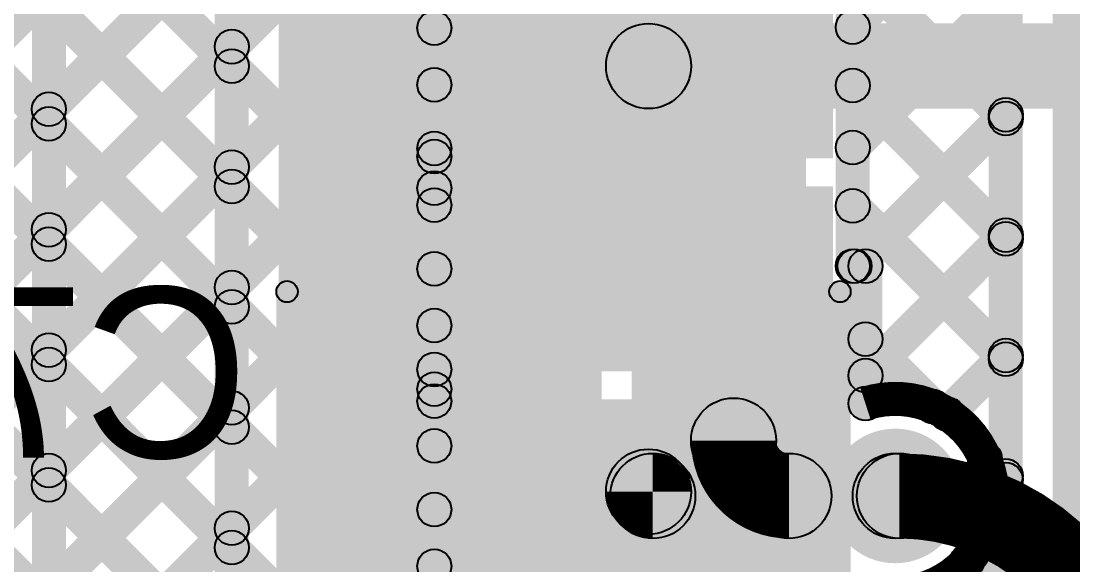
# Model space of a CAD drawing. Header units: millimetres. Extents: x 3.07 to 5.81, y 1.29 to 3.84.
# Drawn here: x 5.3974 to 5.6448, y 2.8928 to 3.0206 of the extents above; entities that cross this region are included whole.
import ezdxf

# ---------------------------------------------------------------- set-up
doc = ezdxf.new("R2010")
doc.units = ezdxf.units.MM
doc.header["$MEASUREMENT"] = 0
for name, color, linetype in [('BottomLayer', 5, 'Continuous'), ('BottomOverlay', 54, 'Continuous'), ('BottomPaste', 16, 'Continuous'), ('BottomSolder', 6, 'Continuous'), ('TopLayer', 1, 'Continuous'), ('TopPaste', 8, 'Continuous'), ('TopSolder', 216, 'Continuous'), ('ViaHoleLayer', 16, 'Continuous')]:
    doc.layers.add(name, color=color, linetype=linetype)

# ---------------------------------------------------------------- blocks, each defined once
blk = doc.blocks.new('ESP32_WROOM_32__16MB__16')
at = {"layer": 'TopLayer'}
for points in [[(0.29528, -0.1376), (0.37402, -0.1376), (0.37402, -0.17303), (0.29528, -0.17303)], [(0.29528, -0.1876), (0.37402, -0.1876), (0.37402, -0.22303), (0.29528, -0.22303)], [(0.29528, -0.2376), (0.37402, -0.2376), (0.37402, -0.27303), (0.29528, -0.27303)]]:
    blk.add_hatch(color=1, dxfattribs=at).paths.add_polyline_path(points)
at = {"layer": 'TopPaste'}
for points in [[(0.29528, -0.1376), (0.37402, -0.1376), (0.37402, -0.17303), (0.29528, -0.17303)], [(0.29528, -0.1876), (0.37402, -0.1876), (0.37402, -0.22303), (0.29528, -0.22303)], [(0.29528, -0.2376), (0.37402, -0.2376), (0.37402, -0.27303), (0.29528, -0.27303)]]:
    blk.add_hatch(color=8, dxfattribs=at).paths.add_polyline_path(points)
at = {"layer": 'TopSolder'}
for points in [[(0.29128, -0.1336), (0.37802, -0.1336), (0.37802, -0.17703), (0.29128, -0.17703)], [(0.29128, -0.1836), (0.37802, -0.1836), (0.37802, -0.22703), (0.29128, -0.22703)], [(0.29128, -0.2336), (0.37802, -0.2336), (0.37802, -0.27703), (0.29128, -0.27703)]]:
    blk.add_hatch(color=216, dxfattribs=at).paths.add_polyline_path(points)
blk = doc.blocks.new('C__0805_B_85')
at = {"layer": 'BottomLayer'}
for points in [[(-0.06, 0.03), (-0.02, 0.03), (-0.02, -0.03), (-0.06, -0.03)], [(0.02, 0.03), (0.06, 0.03), (0.06, -0.03), (0.02, -0.03)]]:
    blk.add_hatch(color=5, dxfattribs=at).paths.add_polyline_path(points)
at = {"layer": 'BottomOverlay'}
h = blk.add_hatch(color=54, dxfattribs=at)
edge = h.paths.add_edge_path()
edge.add_arc((-0.065, 0.035), 0.0025, 0, 360)
h = blk.add_hatch(color=54, dxfattribs=at)
edge = h.paths.add_edge_path()
edge.add_arc((-0.065, 0.035), 0.0025, 0, 360)
for points in [[(0.065, 0.0375), (0.065, 0.0325), (-0.065, 0.0325), (-0.065, 0.0375)], [(-0.0675, 0.035), (-0.0625, 0.035), (-0.0625, -0.035), (-0.0675, -0.035)], [(0.0625, 0.035), (0.0675, 0.035), (0.0675, -0.035), (0.0625, -0.035)], [(0.065, -0.0325), (0.065, -0.0375), (-0.065, -0.0375), (-0.065, -0.0325)]]:
    blk.add_hatch(color=54, dxfattribs=at).paths.add_polyline_path(points)
h = blk.add_hatch(color=54, dxfattribs=at)
edge = h.paths.add_edge_path()
edge.add_arc((0.065, 0.035), 0.0025, 0, 360)
h = blk.add_hatch(color=54, dxfattribs=at)
edge = h.paths.add_edge_path()
edge.add_arc((0.065, 0.035), 0.0025, 0, 360)
h = blk.add_hatch(color=54, dxfattribs=at)
edge = h.paths.add_edge_path()
edge.add_arc((-0.065, -0.035), 0.0025, 0, 360)
h = blk.add_hatch(color=54, dxfattribs=at)
edge = h.paths.add_edge_path()
edge.add_arc((-0.065, -0.035), 0.0025, 0, 360)
h = blk.add_hatch(color=54, dxfattribs=at)
edge = h.paths.add_edge_path()
edge.add_arc((0.065, -0.035), 0.0025, 0, 360)
h = blk.add_hatch(color=54, dxfattribs=at)
edge = h.paths.add_edge_path()
edge.add_arc((0.065, -0.035), 0.0025, 0, 360)
at = {"layer": 'BottomPaste'}
for points in [[(-0.06, 0.03), (-0.02, 0.03), (-0.02, -0.03), (-0.06, -0.03)], [(0.02, 0.03), (0.06, 0.03), (0.06, -0.03), (0.02, -0.03)]]:
    blk.add_hatch(color=16, dxfattribs=at).paths.add_polyline_path(points)
at = {"layer": 'BottomSolder'}
for points in [[(-0.064, 0.034), (-0.016, 0.034), (-0.016, -0.034), (-0.064, -0.034)], [(0.016, 0.034), (0.064, 0.034), (0.064, -0.034), (0.016, -0.034)]]:
    blk.add_hatch(color=6, dxfattribs=at).paths.add_polyline_path(points)
at = {"layer": 'BottomOverlay'}
for centre in [(-0.065, 0.035), (-0.065, 0.035), (0.065, 0.035), (0.065, 0.035), (-0.065, -0.035), (-0.065, -0.035), (0.065, -0.035), (0.065, -0.035)]:
    blk.add_circle(centre, 0.0025, dxfattribs=at)

msp = doc.modelspace()

# ---------------------------------------------------------------- hatches: boundary and pattern name
at = {"layer": 'BottomLayer'}
for points in [[(5.515, 2.971), (5.582, 2.971), (5.582, 3.355), (5.515, 3.355)], [(5.458, 2.886), (5.534, 2.886), (5.534, 3.322), (5.458, 3.322)], [(5.633, 2.583), (5.625, 2.583), (5.625, 3.28752), (5.633, 3.28752)], [(5.66, 2.581), (5.64, 2.581), (5.64, 3.28752), (5.66, 3.28752)], [(5.451, 2.875), (5.443, 2.875), (5.443, 3.282), (5.451, 3.282)], [(5.597, 2.963), (5.589, 2.963), (5.589, 3.282), (5.597, 3.282)], [(5.408, 2.88848), (5.4, 2.88848), (5.4, 3.218), (5.408, 3.218)], [(5.59583, 3.0163), (5.59017, 3.02196), (5.62617, 3.05796), (5.63183, 3.0523)], [(5.40117, 3.05017), (5.40683, 3.05583), (5.44983, 3.01283), (5.44417, 3.00717)], [(5.40683, 2.99701), (5.40117, 3.00266), (5.44417, 3.04566), (5.44983, 3.04001)], [(5.59017, 3.03088), (5.59583, 3.03653), (5.63183, 3.00053), (5.62617, 2.99488)], [(5.40117, 3.02189), (5.40683, 3.02754), (5.44983, 2.98454), (5.44417, 2.97889)], [(5.59583, 2.98802), (5.59017, 2.99367), (5.62617, 3.02967), (5.63183, 3.02402)], [(5.40683, 2.96872), (5.40117, 2.97438), (5.44417, 3.01738), (5.44983, 3.01172)], [(5.59017, 3.00259), (5.59583, 3.00825), (5.63183, 2.97225), (5.62617, 2.96659)], [(5.59627, 2.96017), (5.59061, 2.96583), (5.62617, 3.00139), (5.63183, 2.99573)], [(5.40117, 2.9936), (5.40683, 2.99926), (5.44983, 2.95626), (5.44417, 2.9506)], [(5.40683, 2.94044), (5.40117, 2.9461), (5.44417, 2.9891), (5.44983, 2.98344)], [(5.59017, 2.97431), (5.59583, 2.97996), (5.63183, 2.94396), (5.62617, 2.93831)], [(5.40117, 2.96532), (5.40683, 2.97097), (5.44983, 2.92797), (5.44417, 2.92232)], [(5.59883, 2.93445), (5.59317, 2.94011), (5.62617, 2.97311), (5.63183, 2.96745)], [(5.40683, 2.91215), (5.40117, 2.91781), (5.44417, 2.96081), (5.44983, 2.95515)], [(5.6, 2.93071), (5.592, 2.93071), (5.592, 2.963), (5.6, 2.963)], [(5.59317, 2.94302), (5.59883, 2.94868), (5.61464, 2.93287), (5.60898, 2.92721)], [(5.61808, 2.92541), (5.61242, 2.93107), (5.62617, 2.94482), (5.63183, 2.93916)], [(5.40117, 2.93703), (5.40683, 2.94269), (5.44983, 2.89969), (5.44417, 2.89403)], [(5.40861, 2.88565), (5.40295, 2.89131), (5.44417, 2.93253), (5.44983, 2.92687)], [(5.578, 2.899), (5.578, 2.919), (5.603, 2.919), (5.603, 2.899)], [(5.62121, 2.91498), (5.62687, 2.92064), (5.63183, 2.91568), (5.62617, 2.91002)], [(5.62859, 2.90764), (5.62293, 2.9133), (5.62617, 2.91654), (5.63183, 2.91088)], [(5.40117, 2.90875), (5.40683, 2.91441), (5.48033, 2.84091), (5.47467, 2.83525)], [(5.41297, 2.86173), (5.40731, 2.86739), (5.44417, 2.90424), (5.44983, 2.89859)], [(5.61707, 2.89084), (5.62272, 2.8965), (5.63183, 2.8874), (5.62617, 2.88174)]]:
    msp.add_hatch(color=5, dxfattribs=at).paths.add_polyline_path(points)
h = msp.add_hatch(color=5, dxfattribs=at)
edge = h.paths.add_edge_path()
edge.add_arc((5.593, 3.01913), 0.004, 0, 360)
h = msp.add_hatch(color=5, dxfattribs=at)
edge = h.paths.add_edge_path()
edge.add_arc((5.447, 3.01455), 0.004, 0, 360)
h = msp.add_hatch(color=5, dxfattribs=at)
edge = h.paths.add_edge_path()
edge.add_arc((5.447, 3.01), 0.004, 0, 360)
h = msp.add_hatch(color=5, dxfattribs=at)
edge = h.paths.add_edge_path()
edge.add_arc((5.593, 3.00542), 0.004, 0, 360)
h = msp.add_hatch(color=5, dxfattribs=at)
edge = h.paths.add_edge_path()
edge.add_arc((5.404, 2.99984), 0.004, 0, 360)
h = msp.add_hatch(color=5, dxfattribs=at)
edge = h.paths.add_edge_path()
edge.add_arc((5.404, 2.99643), 0.004, 0, 360)
h = msp.add_hatch(color=5, dxfattribs=at)
edge = h.paths.add_edge_path()
edge.add_arc((5.629, 2.99856), 0.004, 0, 360)
h = msp.add_hatch(color=5, dxfattribs=at)
edge = h.paths.add_edge_path()
edge.add_arc((5.629, 2.9977), 0.004, 0, 360)
h = msp.add_hatch(color=5, dxfattribs=at)
edge = h.paths.add_edge_path()
edge.add_arc((5.593, 2.99085), 0.004, 0, 360)
h = msp.add_hatch(color=5, dxfattribs=at)
edge = h.paths.add_edge_path()
edge.add_arc((5.447, 2.98627), 0.004, 0, 360)
h = msp.add_hatch(color=5, dxfattribs=at)
edge = h.paths.add_edge_path()
edge.add_arc((5.447, 2.98171), 0.004, 0, 360)
h = msp.add_hatch(color=5, dxfattribs=at)
edge = h.paths.add_edge_path()
edge.add_arc((5.593, 2.97714), 0.004, 0, 360)
h = msp.add_hatch(color=5, dxfattribs=at)
edge = h.paths.add_edge_path()
edge.add_arc((5.404, 2.97155), 0.004, 0, 360)
h = msp.add_hatch(color=5, dxfattribs=at)
edge = h.paths.add_edge_path()
edge.add_arc((5.629, 2.97028), 0.004, 0, 360)
h = msp.add_hatch(color=5, dxfattribs=at)
edge = h.paths.add_edge_path()
edge.add_arc((5.629, 2.96942), 0.004, 0, 360)
h = msp.add_hatch(color=5, dxfattribs=at)
edge = h.paths.add_edge_path()
edge.add_arc((5.404, 2.96815), 0.004, 0, 360)
h = msp.add_hatch(color=5, dxfattribs=at)
edge = h.paths.add_edge_path()
edge.add_arc((5.593, 2.963), 0.004, 0, 360)
h = msp.add_hatch(color=5, dxfattribs=at)
edge = h.paths.add_edge_path()
edge.add_arc((5.59344, 2.963), 0.004, 0, 360)
h = msp.add_hatch(color=5, dxfattribs=at)
edge = h.paths.add_edge_path()
edge.add_arc((5.596, 2.963), 0.004, 0, 360)
h = msp.add_hatch(color=5, dxfattribs=at)
edge = h.paths.add_edge_path()
edge.add_arc((5.447, 2.95798), 0.004, 0, 360)
h = msp.add_hatch(color=5, dxfattribs=at)
edge = h.paths.add_edge_path()
edge.add_arc((5.447, 2.95343), 0.004, 0, 360)
h = msp.add_hatch(color=5, dxfattribs=at)
edge = h.paths.add_edge_path()
edge.add_arc((5.596, 2.94585), 0.004, 0, 360)
h = msp.add_hatch(color=5, dxfattribs=at)
edge = h.paths.add_edge_path()
edge.add_arc((5.404, 2.94327), 0.004, 0, 360)
h = msp.add_hatch(color=5, dxfattribs=at)
edge = h.paths.add_edge_path()
edge.add_arc((5.629, 2.94199), 0.004, 0, 360)
h = msp.add_hatch(color=5, dxfattribs=at)
edge = h.paths.add_edge_path()
edge.add_arc((5.404, 2.93986), 0.004, 0, 360)
h = msp.add_hatch(color=5, dxfattribs=at)
edge = h.paths.add_edge_path()
edge.add_arc((5.629, 2.94114), 0.004, 0, 360)
h = msp.add_hatch(color=5, dxfattribs=at)
edge = h.paths.add_edge_path()
edge.add_arc((5.596, 2.93728), 0.004, 0, 360)
h = msp.add_hatch(color=5, dxfattribs=at)
edge = h.paths.add_edge_path()
edge.add_arc((5.447, 2.9297), 0.004, 0, 360)
h = msp.add_hatch(color=5, dxfattribs=at)
edge = h.paths.add_edge_path()
edge.add_arc((5.596, 2.93071), 0.004, 0, 360)
h = msp.add_hatch(color=5, dxfattribs=at)
edge = h.paths.add_edge_path()
edge.add_arc((5.596, 2.93071), 0.004, 0, 360)
h = msp.add_hatch(color=5, dxfattribs=at)
edge = h.paths.add_edge_path()
edge.add_arc((5.61181, 2.93004), 0.004, 0, 360)
h = msp.add_hatch(color=5, dxfattribs=at)
edge = h.paths.add_edge_path()
edge.add_arc((5.565, 2.922), 0.01, 0, 360)
h = msp.add_hatch(color=5, dxfattribs=at)
edge = h.paths.add_edge_path()
edge.add_arc((5.61525, 2.92824), 0.004, 0, 360)
h = msp.add_hatch(color=5, dxfattribs=at)
edge = h.paths.add_edge_path()
edge.add_arc((5.447, 2.92515), 0.004, 0, 360)
h = msp.add_hatch(color=5, dxfattribs=at)
edge = h.paths.add_edge_path()
edge.add_arc((5.62404, 2.91781), 0.004, 0, 360)
h = msp.add_hatch(color=5, dxfattribs=at)
edge = h.paths.add_edge_path()
edge.add_arc((5.404, 2.91498), 0.004, 0, 360)
h = msp.add_hatch(color=5, dxfattribs=at)
edge = h.paths.add_edge_path()
edge.add_arc((5.578, 2.909), 0.01, 0, 360)
h = msp.add_hatch(color=5, dxfattribs=at)
edge = h.paths.add_edge_path()
edge.add_arc((5.578, 2.909), 0.01, 0, 360)
h = msp.add_hatch(color=5, dxfattribs=at)
edge = h.paths.add_edge_path()
edge.add_arc((5.603, 2.909), 0.01181, 0, 360)
h = msp.add_hatch(color=5, dxfattribs=at)
edge = h.paths.add_edge_path()
edge.add_arc((5.603, 2.909), 0.01, 0, 360)
h = msp.add_hatch(color=5, dxfattribs=at)
edge = h.paths.add_edge_path()
edge.add_arc((5.629, 2.91371), 0.004, 0, 360)
h = msp.add_hatch(color=5, dxfattribs=at)
edge = h.paths.add_edge_path()
edge.add_arc((5.629, 2.91285), 0.004, 0, 360)
h = msp.add_hatch(color=5, dxfattribs=at)
edge = h.paths.add_edge_path()
edge.add_arc((5.404, 2.91158), 0.004, 0, 360)
h = msp.add_hatch(color=5, dxfattribs=at)
edge = h.paths.add_edge_path()
edge.add_arc((5.62576, 2.91047), 0.004, 0, 360)
h = msp.add_hatch(color=5, dxfattribs=at)
edge = h.paths.add_edge_path()
edge.add_arc((5.62581, 2.909), 0.004, 0, 360)
h = msp.add_hatch(color=5, dxfattribs=at)
edge = h.paths.add_edge_path()
edge.add_arc((5.62581, 2.909), 0.004, 0, 360)
h = msp.add_hatch(color=5, dxfattribs=at)
edge = h.paths.add_edge_path()
edge.add_arc((5.447, 2.90141), 0.004, 0, 360)
h = msp.add_hatch(color=5, dxfattribs=at)
edge = h.paths.add_edge_path()
edge.add_arc((5.447, 2.89686), 0.004, 0, 360)
h = msp.add_hatch(color=5, dxfattribs=at)
edge = h.paths.add_edge_path()
edge.add_arc((5.61989, 2.89367), 0.004, 0, 360)
at = {"layer": 'BottomSolder'}
h = msp.add_hatch(color=6, dxfattribs=at)
edge = h.paths.add_edge_path()
edge.add_arc((5.603, 2.909), 0.01581, 0, 360)
at = {"layer": 'TopLayer'}
for points in [[(4.98745, 3.49217), (4.99311, 3.49783), (5.49746, 2.99348), (5.4918, 2.98782)], [(5.01574, 3.49217), (5.0214, 3.49783), (5.49746, 3.02177), (5.4918, 3.01611)], [(4.99517, 3.45617), (5.00083, 3.46183), (5.49746, 2.9652), (5.4918, 2.95954)], [(5.03698, 3.38607), (5.04264, 3.39173), (5.49746, 2.93691), (5.4918, 2.93126)], [(5.03517, 3.3596), (5.04083, 3.36526), (5.49746, 2.90863), (5.4918, 2.90297)], [(5.03517, 3.33132), (5.04083, 3.33697), (5.49746, 2.88034), (5.4918, 2.87469)], [(5.03517, 3.30303), (5.04083, 3.30869), (5.49746, 2.85206), (5.4918, 2.8464)], [(5.03517, 3.27475), (5.04083, 3.28041), (5.44741, 2.87383), (5.44175, 2.86817)], [(5.03517, 3.24646), (5.04083, 3.25212), (5.41912, 2.87383), (5.41346, 2.86817)], [(5.24971, 2.86817), (5.24405, 2.87383), (5.4918, 3.12158), (5.49746, 3.11592)], [(5.27799, 2.86817), (5.27234, 2.87383), (5.4918, 3.09329), (5.49746, 3.08764)], [(5.30628, 2.86817), (5.30062, 2.87383), (5.4918, 3.06501), (5.49746, 3.05935)], [(5.33456, 2.86817), (5.3289, 2.87383), (5.4918, 3.03673), (5.49746, 3.03107)], [(5.49863, 2.98872), (5.49063, 2.98872), (5.49063, 3.03128), (5.49863, 3.03128)], [(5.545, 3), (5.545, 3.02), (5.66368, 3.02), (5.66368, 3)], [(5.36285, 2.86817), (5.35719, 2.87383), (5.4918, 3.00844), (5.49746, 3.00278)], [(5.49863, 2.98128), (5.49063, 2.98128), (5.49063, 2.98872), (5.49863, 2.98872)], [(5.49863, 2.98128), (5.49063, 2.98128), (5.49063, 2.98872), (5.49863, 2.98872)], [(5.49863, 2.93872), (5.49063, 2.93872), (5.49063, 2.98128), (5.49863, 2.98128)], [(5.39113, 2.86817), (5.38547, 2.87383), (5.4918, 2.98016), (5.49746, 2.9745)], [(5.41941, 2.86817), (5.41376, 2.87383), (5.4918, 2.95187), (5.49746, 2.94622)], [(5.49863, 2.93128), (5.49063, 2.93128), (5.49063, 2.93872), (5.49863, 2.93872)], [(5.49863, 2.93128), (5.49063, 2.93128), (5.49063, 2.93872), (5.49863, 2.93872)], [(5.49863, 2.88872), (5.49063, 2.88872), (5.49063, 2.93128), (5.49863, 2.93128)], [(5.4477, 2.86817), (5.44204, 2.87383), (5.4918, 2.92359), (5.49746, 2.91793)], [(5.546, 2.899), (5.546, 2.919), (5.603, 2.919), (5.603, 2.899)], [(5.603, 2.899), (5.603, 2.919), (5.604, 2.919), (5.604, 2.899)], [(5.47221, 2.8644), (5.46656, 2.87006), (5.4918, 2.8953), (5.49746, 2.88965)]]:
    msp.add_hatch(color=1, dxfattribs=at).paths.add_polyline_path(points)
h = msp.add_hatch(color=1, dxfattribs=at)
edge = h.paths.add_edge_path()
edge.add_arc((5.49463, 3.01894), 0.004, 0, 360)
h = msp.add_hatch(color=1, dxfattribs=at)
edge = h.paths.add_edge_path()
edge.add_arc((5.545, 3.01), 0.01, 0, 360)
h = msp.add_hatch(color=1, dxfattribs=at)
edge = h.paths.add_edge_path()
edge.add_arc((5.49463, 3.00561), 0.004, 0, 360)
h = msp.add_hatch(color=1, dxfattribs=at)
edge = h.paths.add_edge_path()
edge.add_arc((5.49463, 2.99065), 0.004, 0, 360)
h = msp.add_hatch(color=1, dxfattribs=at)
edge = h.paths.add_edge_path()
edge.add_arc((5.49463, 2.98872), 0.004, 0, 360)
h = msp.add_hatch(color=1, dxfattribs=at)
edge = h.paths.add_edge_path()
edge.add_arc((5.49463, 2.98872), 0.004, 0, 360)
h = msp.add_hatch(color=1, dxfattribs=at)
edge = h.paths.add_edge_path()
edge.add_arc((5.49463, 2.98872), 0.004, 0, 360)
h = msp.add_hatch(color=1, dxfattribs=at)
edge = h.paths.add_edge_path()
edge.add_arc((5.49463, 2.98128), 0.004, 0, 360)
h = msp.add_hatch(color=1, dxfattribs=at)
edge = h.paths.add_edge_path()
edge.add_arc((5.49463, 2.98128), 0.004, 0, 360)
h = msp.add_hatch(color=1, dxfattribs=at)
edge = h.paths.add_edge_path()
edge.add_arc((5.49463, 2.98128), 0.004, 0, 360)
h = msp.add_hatch(color=1, dxfattribs=at)
edge = h.paths.add_edge_path()
edge.add_arc((5.49463, 2.97733), 0.004, 0, 360)
h = msp.add_hatch(color=1, dxfattribs=at)
edge = h.paths.add_edge_path()
edge.add_arc((5.49463, 2.96237), 0.004, 0, 360)
h = msp.add_hatch(color=1, dxfattribs=at)
edge = h.paths.add_edge_path()
edge.add_arc((5.49463, 2.94904), 0.004, 0, 360)
h = msp.add_hatch(color=1, dxfattribs=at)
edge = h.paths.add_edge_path()
edge.add_arc((5.49463, 2.93872), 0.004, 0, 360)
h = msp.add_hatch(color=1, dxfattribs=at)
edge = h.paths.add_edge_path()
edge.add_arc((5.49463, 2.93872), 0.004, 0, 360)
h = msp.add_hatch(color=1, dxfattribs=at)
edge = h.paths.add_edge_path()
edge.add_arc((5.49463, 2.93872), 0.004, 0, 360)
h = msp.add_hatch(color=1, dxfattribs=at)
edge = h.paths.add_edge_path()
edge.add_arc((5.49463, 2.93408), 0.004, 0, 360)
h = msp.add_hatch(color=1, dxfattribs=at)
edge = h.paths.add_edge_path()
edge.add_arc((5.49463, 2.93128), 0.004, 0, 360)
h = msp.add_hatch(color=1, dxfattribs=at)
edge = h.paths.add_edge_path()
edge.add_arc((5.49463, 2.93128), 0.004, 0, 360)
h = msp.add_hatch(color=1, dxfattribs=at)
edge = h.paths.add_edge_path()
edge.add_arc((5.49463, 2.93128), 0.004, 0, 360)
h = msp.add_hatch(color=1, dxfattribs=at)
edge = h.paths.add_edge_path()
edge.add_arc((5.49463, 2.92076), 0.004, 0, 360)
h = msp.add_hatch(color=1, dxfattribs=at)
edge = h.paths.add_edge_path()
edge.add_arc((5.545, 2.91), 0.01, 0, 360)
h = msp.add_hatch(color=1, dxfattribs=at)
edge = h.paths.add_edge_path()
edge.add_arc((5.546, 2.909), 0.01, 0, 360)
h = msp.add_hatch(color=1, dxfattribs=at)
edge = h.paths.add_edge_path()
edge.add_arc((5.546, 2.909), 0.01, 0, 360)
h = msp.add_hatch(color=1, dxfattribs=at)
edge = h.paths.add_edge_path()
edge.add_arc((5.603, 2.909), 0.01181, 0, 360)
h = msp.add_hatch(color=1, dxfattribs=at)
edge = h.paths.add_edge_path()
edge.add_arc((5.603, 2.909), 0.01, 0, 360)
h = msp.add_hatch(color=1, dxfattribs=at)
edge = h.paths.add_edge_path()
edge.add_arc((5.603, 2.909), 0.01, 0, 360)
h = msp.add_hatch(color=1, dxfattribs=at)
edge = h.paths.add_edge_path()
edge.add_arc((5.604, 2.909), 0.01, 0, 360)
h = msp.add_hatch(color=1, dxfattribs=at)
edge = h.paths.add_edge_path()
edge.add_arc((5.604, 2.909), 0.01, 0, 360)
h = msp.add_hatch(color=1, dxfattribs=at)
edge = h.paths.add_edge_path()
edge.add_arc((5.49463, 2.9058), 0.004, 0, 360)
h = msp.add_hatch(color=1, dxfattribs=at)
edge = h.paths.add_edge_path()
edge.add_arc((5.49463, 2.89248), 0.004, 0, 360)
at = {"layer": 'TopSolder'}
h = msp.add_hatch(color=216, dxfattribs=at)
edge = h.paths.add_edge_path()
edge.add_arc((5.603, 2.909), 0.01581, 0, 360)
at = {"layer": 'ViaHoleLayer'}
h = msp.add_hatch(color=16, dxfattribs=at)
edge = h.paths.add_edge_path()
edge.add_arc((5.603, 2.909), 0.00787, 0, 360)

# ---------------------------------------------------------------- linework, layer by layer
at = {"layer": 'BottomLayer'}
for points, const_width in [([(5.596, 2.93071, -0.508815), (5.62581, 2.909)], 0.008), ([(5.578, 2.909, -0.414214), (5.565, 2.922)], 0.02), ([(5.62581, 2.909, -0.508815), (5.596, 2.88729)], 0.008)]:
    msp.add_lwpolyline(points, format="xyb", dxfattribs=dict(at, const_width=const_width))
for centre, radius in [((5.593, 3.01913), 0.004), ((5.447, 3.01455), 0.004), ((5.447, 3.01), 0.004), ((5.593, 3.00542), 0.004), ((5.404, 2.99984), 0.004), ((5.404, 2.99643), 0.004), ((5.629, 2.99856), 0.004), ((5.629, 2.9977), 0.004), ((5.593, 2.99085), 0.004), ((5.447, 2.98627), 0.004), ((5.447, 2.98171), 0.004), ((5.593, 2.97714), 0.004), ((5.404, 2.97155), 0.004), ((5.629, 2.97028), 0.004), ((5.629, 2.96942), 0.004), ((5.404, 2.96815), 0.004), ((5.593, 2.963), 0.004), ((5.59344, 2.963), 0.004), ((5.596, 2.963), 0.004), ((5.447, 2.95798), 0.004), ((5.447, 2.95343), 0.004), ((5.596, 2.94585), 0.004), ((5.404, 2.94327), 0.004), ((5.629, 2.94199), 0.004), ((5.404, 2.93986), 0.004), ((5.629, 2.94114), 0.004), ((5.596, 2.93728), 0.004), ((5.447, 2.9297), 0.004), ((5.596, 2.93071), 0.004), ((5.596, 2.93071), 0.004), ((5.61181, 2.93004), 0.004), ((5.565, 2.922), 0.01), ((5.61525, 2.92824), 0.004), ((5.447, 2.92515), 0.004), ((5.62404, 2.91781), 0.004), ((5.404, 2.91498), 0.004), ((5.578, 2.909), 0.01), ((5.578, 2.909), 0.01), ((5.603, 2.909), 0.01), ((5.629, 2.91371), 0.004), ((5.629, 2.91285), 0.004), ((5.404, 2.91158), 0.004), ((5.62576, 2.91047), 0.004), ((5.62581, 2.909), 0.004), ((5.62581, 2.909), 0.004), ((5.447, 2.90141), 0.004), ((5.447, 2.89686), 0.004), ((5.61989, 2.89367), 0.004)]:
    msp.add_circle(centre, radius, dxfattribs=at)
at = {"layer": 'TopLayer', "const_width": 0.02}
for points in [[(5.546, 2.909, -0.414214), (5.545, 2.91)], [(5.604, 2.909, -0.414214), (5.658, 2.855)]]:
    msp.add_lwpolyline(points, format="xyb", dxfattribs=at)
at = {"layer": 'TopLayer'}
for centre, radius in [((5.49463, 3.01894), 0.004), ((5.545, 3.01), 0.01), ((5.49463, 3.00561), 0.004), ((5.49463, 2.99065), 0.004), ((5.49463, 2.98872), 0.004), ((5.49463, 2.98872), 0.004), ((5.49463, 2.98872), 0.004), ((5.49463, 2.98128), 0.004), ((5.49463, 2.98128), 0.004), ((5.49463, 2.98128), 0.004), ((5.49463, 2.97733), 0.004), ((5.49463, 2.96237), 0.004), ((5.49463, 2.94904), 0.004), ((5.49463, 2.93872), 0.004), ((5.49463, 2.93872), 0.004), ((5.49463, 2.93872), 0.004), ((5.49463, 2.93408), 0.004), ((5.49463, 2.93128), 0.004), ((5.49463, 2.93128), 0.004), ((5.49463, 2.93128), 0.004), ((5.49463, 2.92076), 0.004), ((5.545, 2.91), 0.01), ((5.546, 2.909), 0.01), ((5.546, 2.909), 0.01), ((5.603, 2.909), 0.01), ((5.603, 2.909), 0.01), ((5.604, 2.909), 0.01), ((5.604, 2.909), 0.01), ((5.49463, 2.9058), 0.004), ((5.49463, 2.89248), 0.004)]:
    msp.add_circle(centre, radius, dxfattribs=at)

# ---------------------------------------------------------------- block references
msp.add_blockref('ESP32_WROOM_32__16MB__16', (5.21035, 3.16531))
at = {"rotation": 180}
msp.add_blockref('C__0805_B_85', (5.525, 2.922), dxfattribs=at)

# ---------------------------------------------------------------- texts
at = {"layer": 'BottomOverlay', "text_generation_flag": 2}
msp.add_text('C76', height=0.04, dxfattribs=at).set_placement((5.451, 2.918))

doc.saveas('drawing.dxf')
